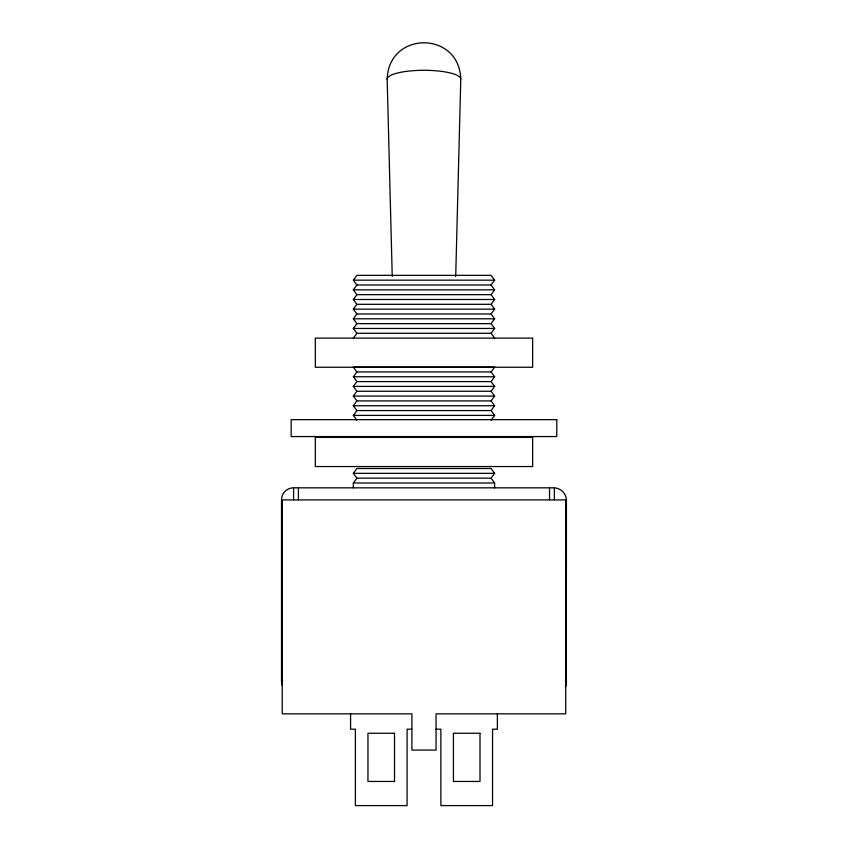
<?xml version="1.0" encoding="UTF-8"?>
<svg xmlns="http://www.w3.org/2000/svg" width="848" height="848" viewBox="0 0 848 848"><rect width="100%" height="100%" fill="white"/><g stroke="black" fill="none" stroke-linecap="round" stroke-linejoin="round"><path stroke-width="1.27" d="M455.705 276.512L460.782 79.193C459.351 30.666 388.607 30.666 387.176 79.193L392.242 276.512M353.351 280.169L356.881 275.346L491.077 275.346L494.607 280.169L491.077 285.002L356.881 285.002L353.351 280.169L494.607 280.169M494.607 338.119L491.077 333.296L356.881 333.296L353.351 328.462L356.881 323.639L491.077 323.639L494.607 318.806L491.077 313.972L356.881 313.972L353.351 309.149L356.881 304.315L491.077 304.315L494.607 299.492L491.077 294.659L356.881 294.659L353.351 289.825L356.881 285.002M356.881 304.315L353.351 299.492L356.881 294.659M356.881 323.639L353.351 318.806L356.881 313.972M353.351 338.119L356.881 333.296M356.881 381.589L353.351 376.756L356.881 371.933L491.077 371.933L494.607 376.756L491.077 381.589L356.881 381.589L353.351 386.412L356.881 391.246L491.077 391.246L494.607 396.08L491.077 400.903L356.881 400.903L353.351 405.736L356.881 410.559L491.077 410.559L494.607 415.393L491.077 420.216M356.881 400.903L353.351 396.08L356.881 391.246M356.881 420.216L353.351 415.393L356.881 410.559M356.881 478.177L353.351 473.343L356.881 468.509L491.077 468.509L494.607 473.343L491.077 478.177L356.881 478.177L353.351 483L353.351 487.833M491.077 294.659L494.607 289.825L491.077 285.002M491.077 313.972L494.607 309.149L491.077 304.315M491.077 333.296L494.607 328.462L491.077 323.639M491.077 371.933L494.607 367.099L353.351 367.099L356.881 371.933M491.077 391.246L494.607 386.412L491.077 381.589M491.077 410.559L494.607 405.736L491.077 400.903M353.351 289.825L494.607 289.825M353.351 299.492L494.607 299.492M353.351 309.149L494.607 309.149M353.351 318.806L494.607 318.806M353.351 328.462L494.607 328.462M353.351 376.756L494.607 376.756M353.351 386.412L494.607 386.412M353.351 396.08L494.607 396.08M353.351 405.736L494.607 405.736M353.351 415.393L494.607 415.393M353.351 473.343L494.607 473.343M353.351 483L494.607 483L494.607 487.833M282.426 685.619A12.052 12.052 0 0 1 281.515 681.008L281.515 499.907A11.967 11.967 0 0 1 293.588 487.833L554.369 487.833A12.826 12.826 0 0 1 566.443 499.907L566.316 684.05A10.982 10.982 0 0 1 565.362 686.944M411.905 729.195L407.072 729.195L407.072 805.6L355.397 805.6L355.397 729.195L350.574 729.195L350.574 713.846M436.052 729.195L440.875 729.195L440.875 805.6L492.55 805.6L492.55 729.195L497.384 729.195L497.384 713.846M491.077 478.177L494.607 483M566.443 681.008L566.485 682.534M554.369 487.833L554.369 499.907M549.536 487.833L549.536 499.907M298.411 487.833L298.411 499.907M293.588 487.833L293.588 499.907M281.971 682.672A15.296 15.296 0 0 1 281.515 681.008M387.176 79.193A36.803 8.904 0 0 1 423.979 70.289A36.803 8.904 0 0 1 460.782 79.193M532.639 338.119L315.318 338.119L315.318 367.258L532.639 367.258L532.639 338.119M556.786 419.654L291.171 419.654L291.171 436.561L556.786 436.561L556.786 419.654M532.639 437.42L315.318 437.42L315.318 466.548L532.639 466.548L532.639 437.42M565.722 499.907L282.236 499.907L282.236 713.846L411.905 713.846L411.905 750.067L436.052 750.067L436.052 713.846L565.722 713.846L565.722 499.907M394.521 733.255L367.958 733.255L367.958 781.453L394.521 781.453L394.521 733.255M480 733.255L453.436 733.255L453.436 781.453L480 781.453L480 733.255"/></g></svg>
